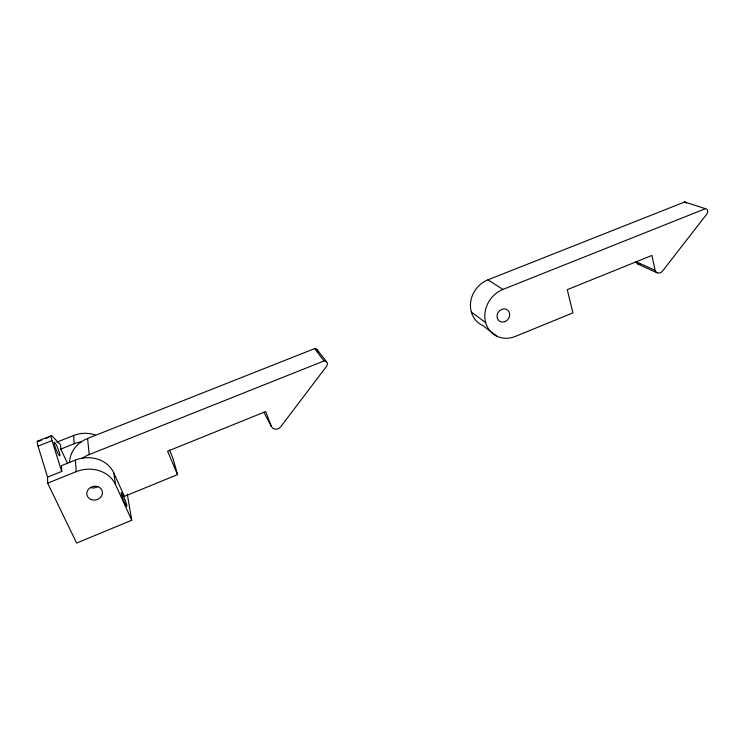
<?xml version="1.0" encoding="UTF-8"?>
<svg xmlns="http://www.w3.org/2000/svg" width="745" height="745" viewBox="0 0 745 745"><rect width="100%" height="100%" fill="white"/><g stroke="black" fill="none" stroke-linecap="round" stroke-linejoin="round"><path stroke-width="1.12" d="M127.283 494.056L131.744 520.252L76.614 543.068L47.633 483.132L47.568 477.107L38.032 446.106A10.951 1.714 67.8 0 1 38.293 441.496L41.478 440.248M123.866 496.58L177.561 474.612L172.97 458.315L169.45 450.045M47.633 483.132L76.204 471.66A30.443 26.466 -12.6 0 1 115.568 484.66L131.744 520.252M124.415 496.356L113.817 472.954A29.707 25.935 -12 0 0 75.385 460.093L61.481 465.644L61.714 471.445L47.568 477.107M82.453 458.25A29.539 25.898 -12.8 0 1 89.223 454.571L324.336 360.822A3.66 3.362 -36.6 0 1 326.636 366.205L280.651 426.885A5.504 4.964 -29 0 1 271.413 426.531L263.739 412.069A5.317 4.833 -28.3 0 0 264.428 413.121M655.051 270.267L651.968 255.433L567.28 289.665L572.896 312.881L515.456 336.377A26.373 23.151 -54.3 0 1 485.61 322.436A26.373 23.151 -54.3 0 1 502.922 289.433L705.552 208.637A3.483 2.84 -63.8 0 1 706.875 213.964L662.603 271.012A5.15 4.274 -60.4 0 1 655.051 270.267L635.932 261.653A4.992 4.181 -60.7 0 0 640.234 264.363M67.693 463.707L60.801 449.077L74.221 443.759A28.664 25.181 -11.2 0 1 81.512 441.813M69.602 462.645A28.506 25.144 -12 0 1 87.575 438.46L314.865 348.511A3.539 3.269 -36.2 0 1 317.584 350.383M497.129 336.349L482.518 325.36A25.516 22.583 -54.6 0 1 470.617 302.451A25.516 22.583 -54.6 0 1 487.938 279.831L684.795 201.932A3.371 2.784 -64.2 0 1 686.564 203.124M37.669 441.115L51.498 435.676M45.715 438.572L48.9 437.324M38.032 446.106L51.982 440.612A10.924 1.565 67.8 0 1 52.085 436.067L60.624 444.849L60.801 449.077M56.732 442.176L73.634 435.499A28.133 24.79 -10.7 0 1 95.22 434.931M684.525 201.932L705.282 208.647M638.037 264.14L657.192 272.819M487.938 279.831L502.922 289.433M471.315 312.025L485.666 322.65M317.137 349.647L326.683 361.986M314.548 348.53L324.01 360.85M177.561 474.612L167.588 451.219L265.704 411.557L271.413 426.531M51.982 440.612L61.714 471.445M113.817 472.954L115.568 484.66M87.575 438.46L89.223 454.571M73.634 435.499L74.221 443.759M75.385 460.093L76.204 471.66M97.958 486.392A7.701 6.733 -12.4 0 1 90.369 487.584M317.808 351.212A3.539 3.269 -36.2 0 1 317.798 352.087M504.989 321.598A6.863 6.035 -53.9 0 0 507.848 310.302A6.863 6.035 -53.9 0 0 497.241 314.558A6.863 6.035 -53.9 0 0 504.989 321.598M54.506 445.044A7.385 1.052 67.9 0 0 59.609 455.81A7.385 1.052 67.9 0 0 56.89 446.106A7.385 1.052 67.9 0 0 54.506 445.044M121.938 495.77A7.375 0.754 68.3 0 0 126.725 506.293A7.375 0.754 68.3 0 0 123.54 496.245A7.375 0.754 68.3 0 0 121.938 495.77M91.514 499.671A7.888 6.873 -13 0 0 102.41 491.933A7.888 6.873 -13 0 0 89.931 487.854A7.888 6.873 -13 0 0 91.514 499.671"/></g></svg>
